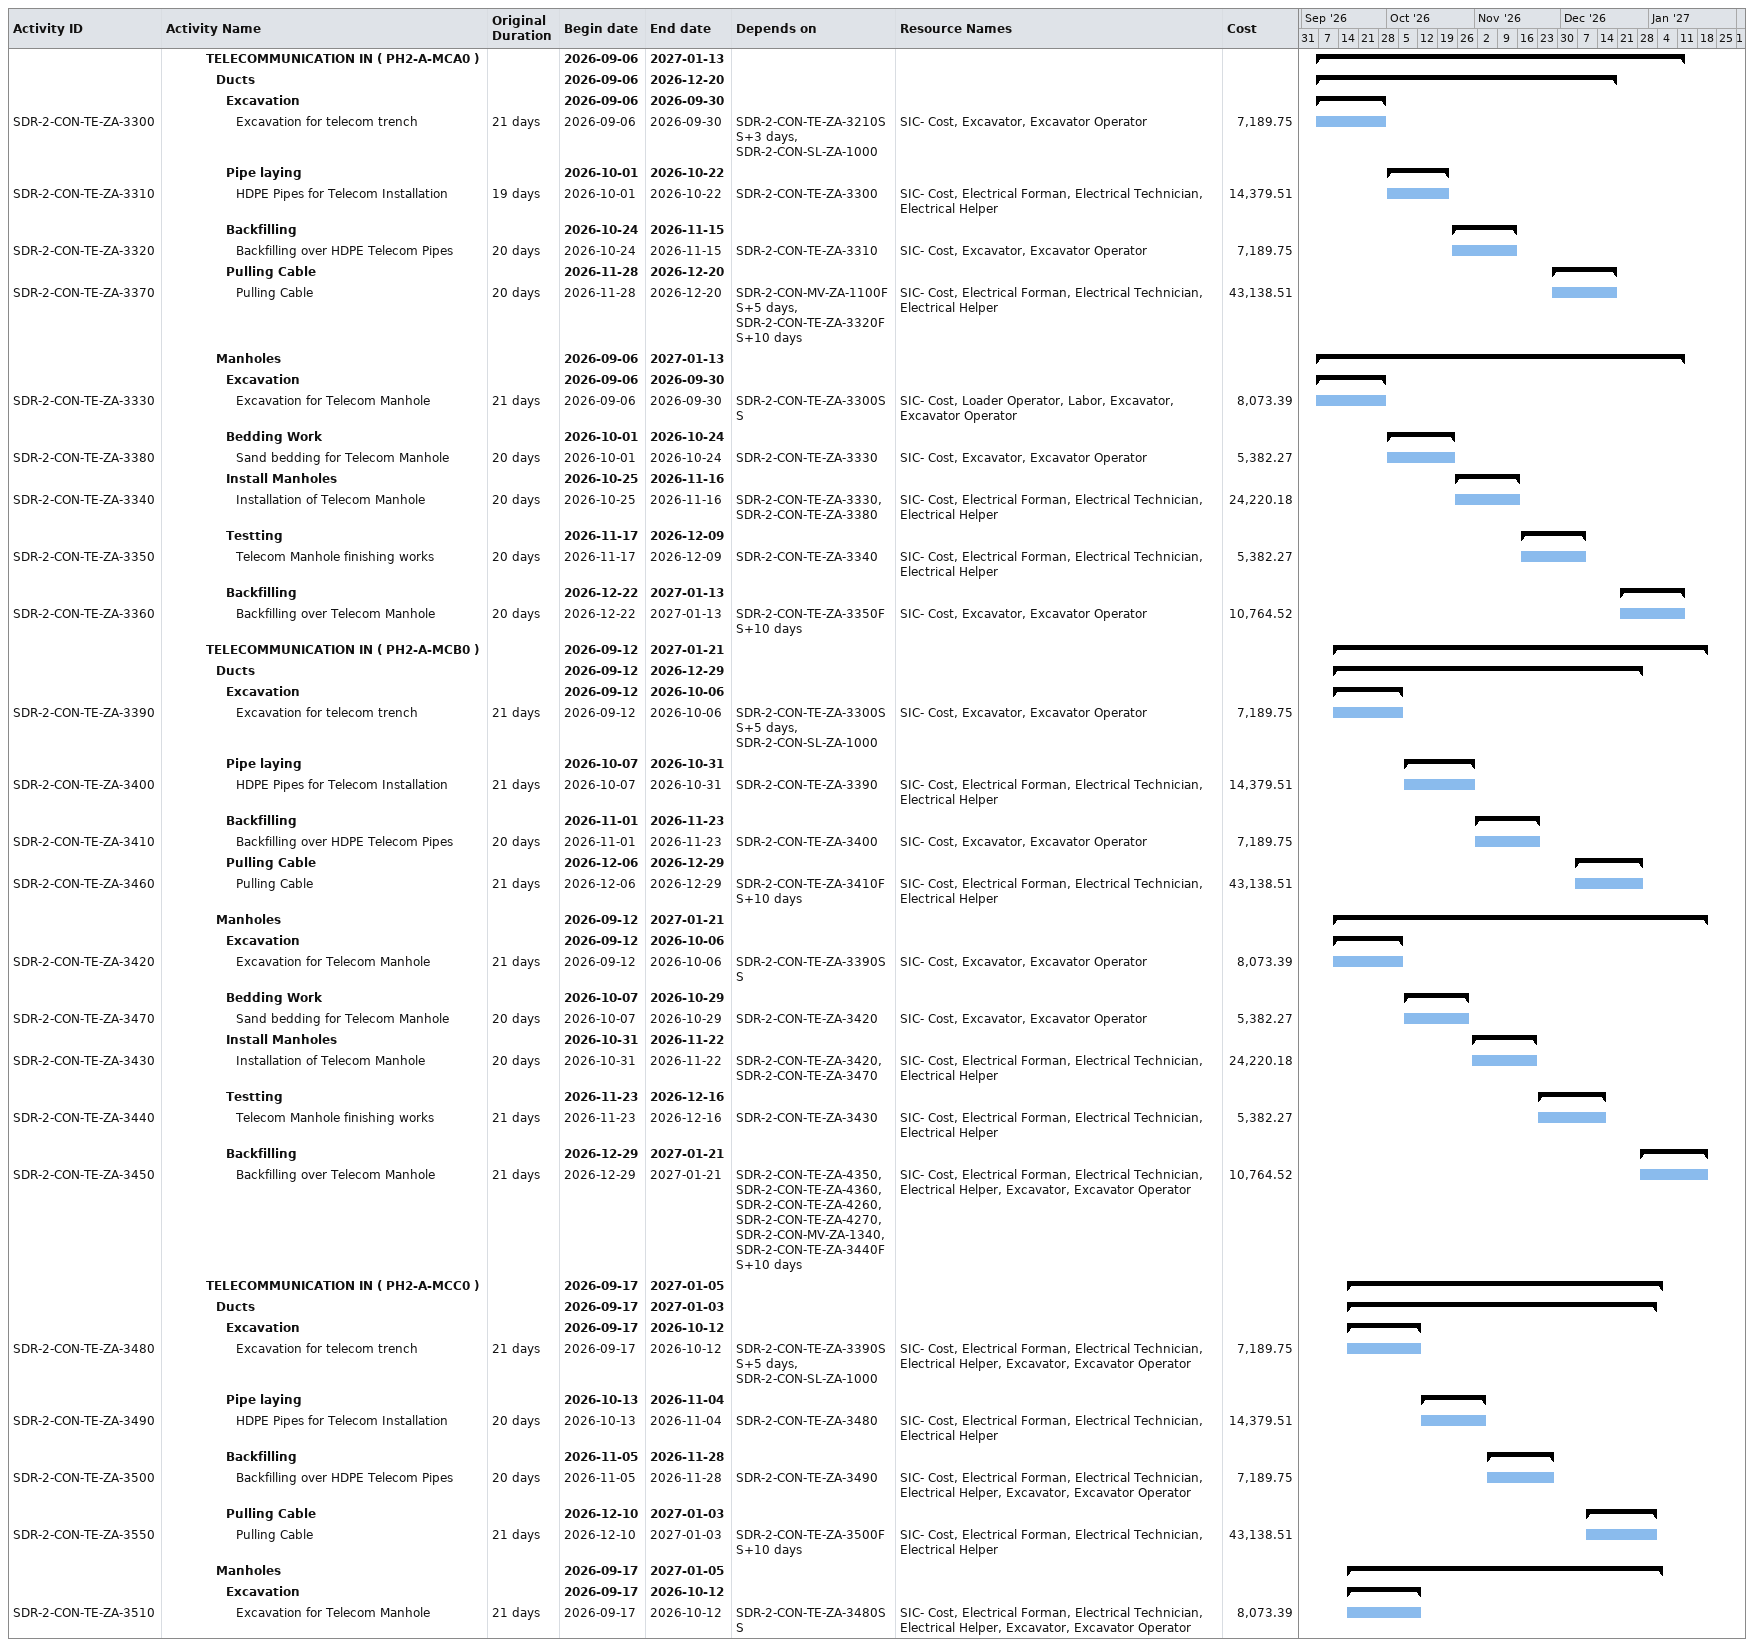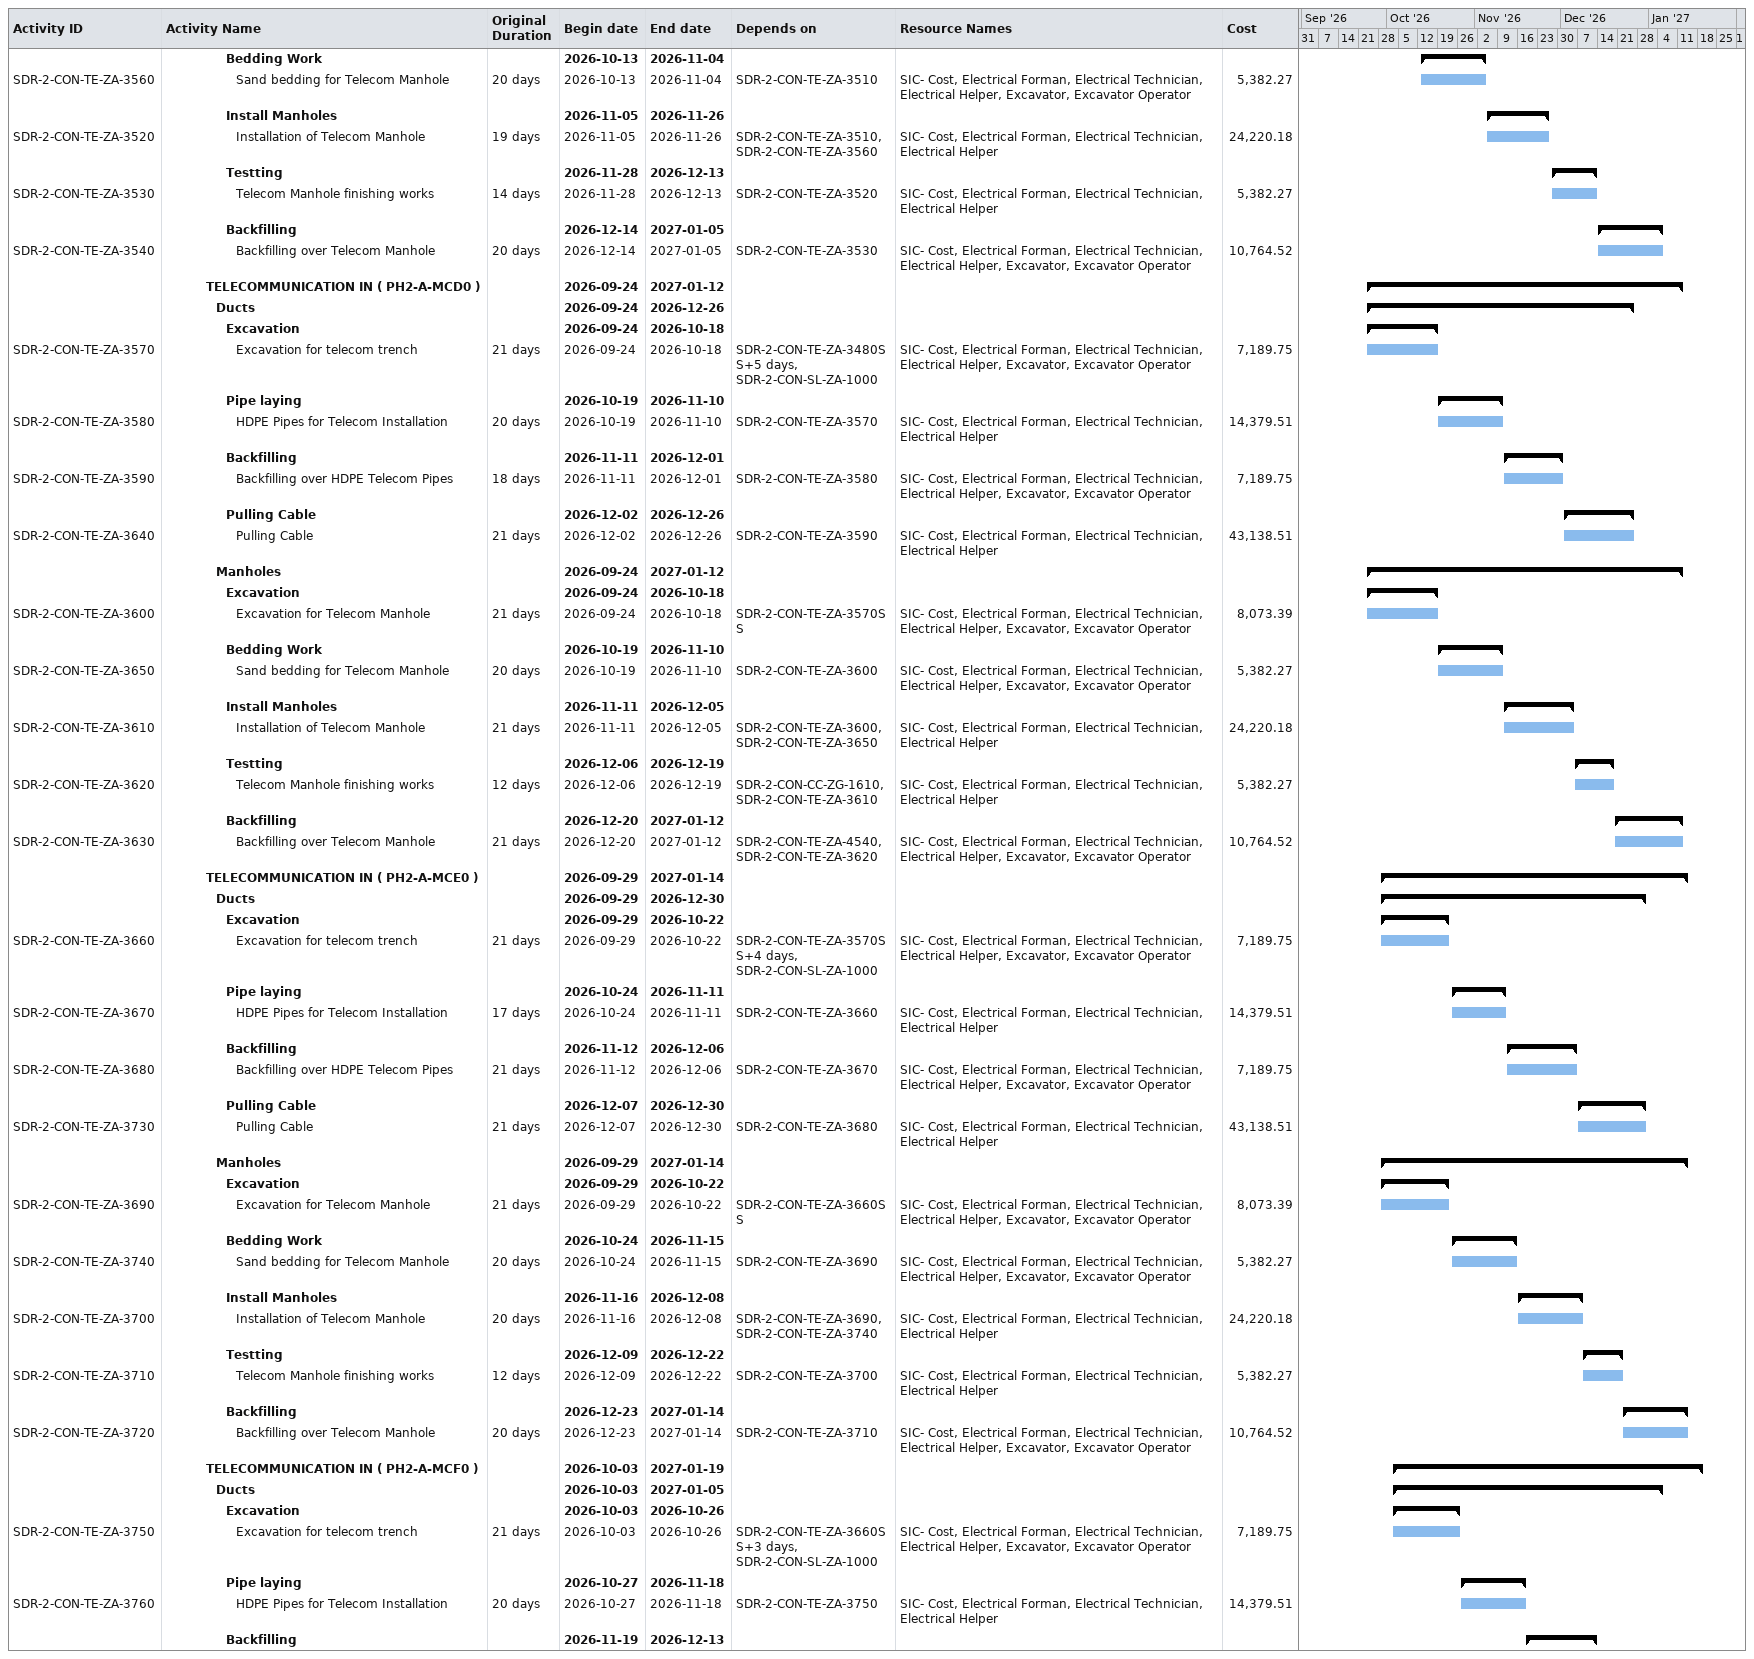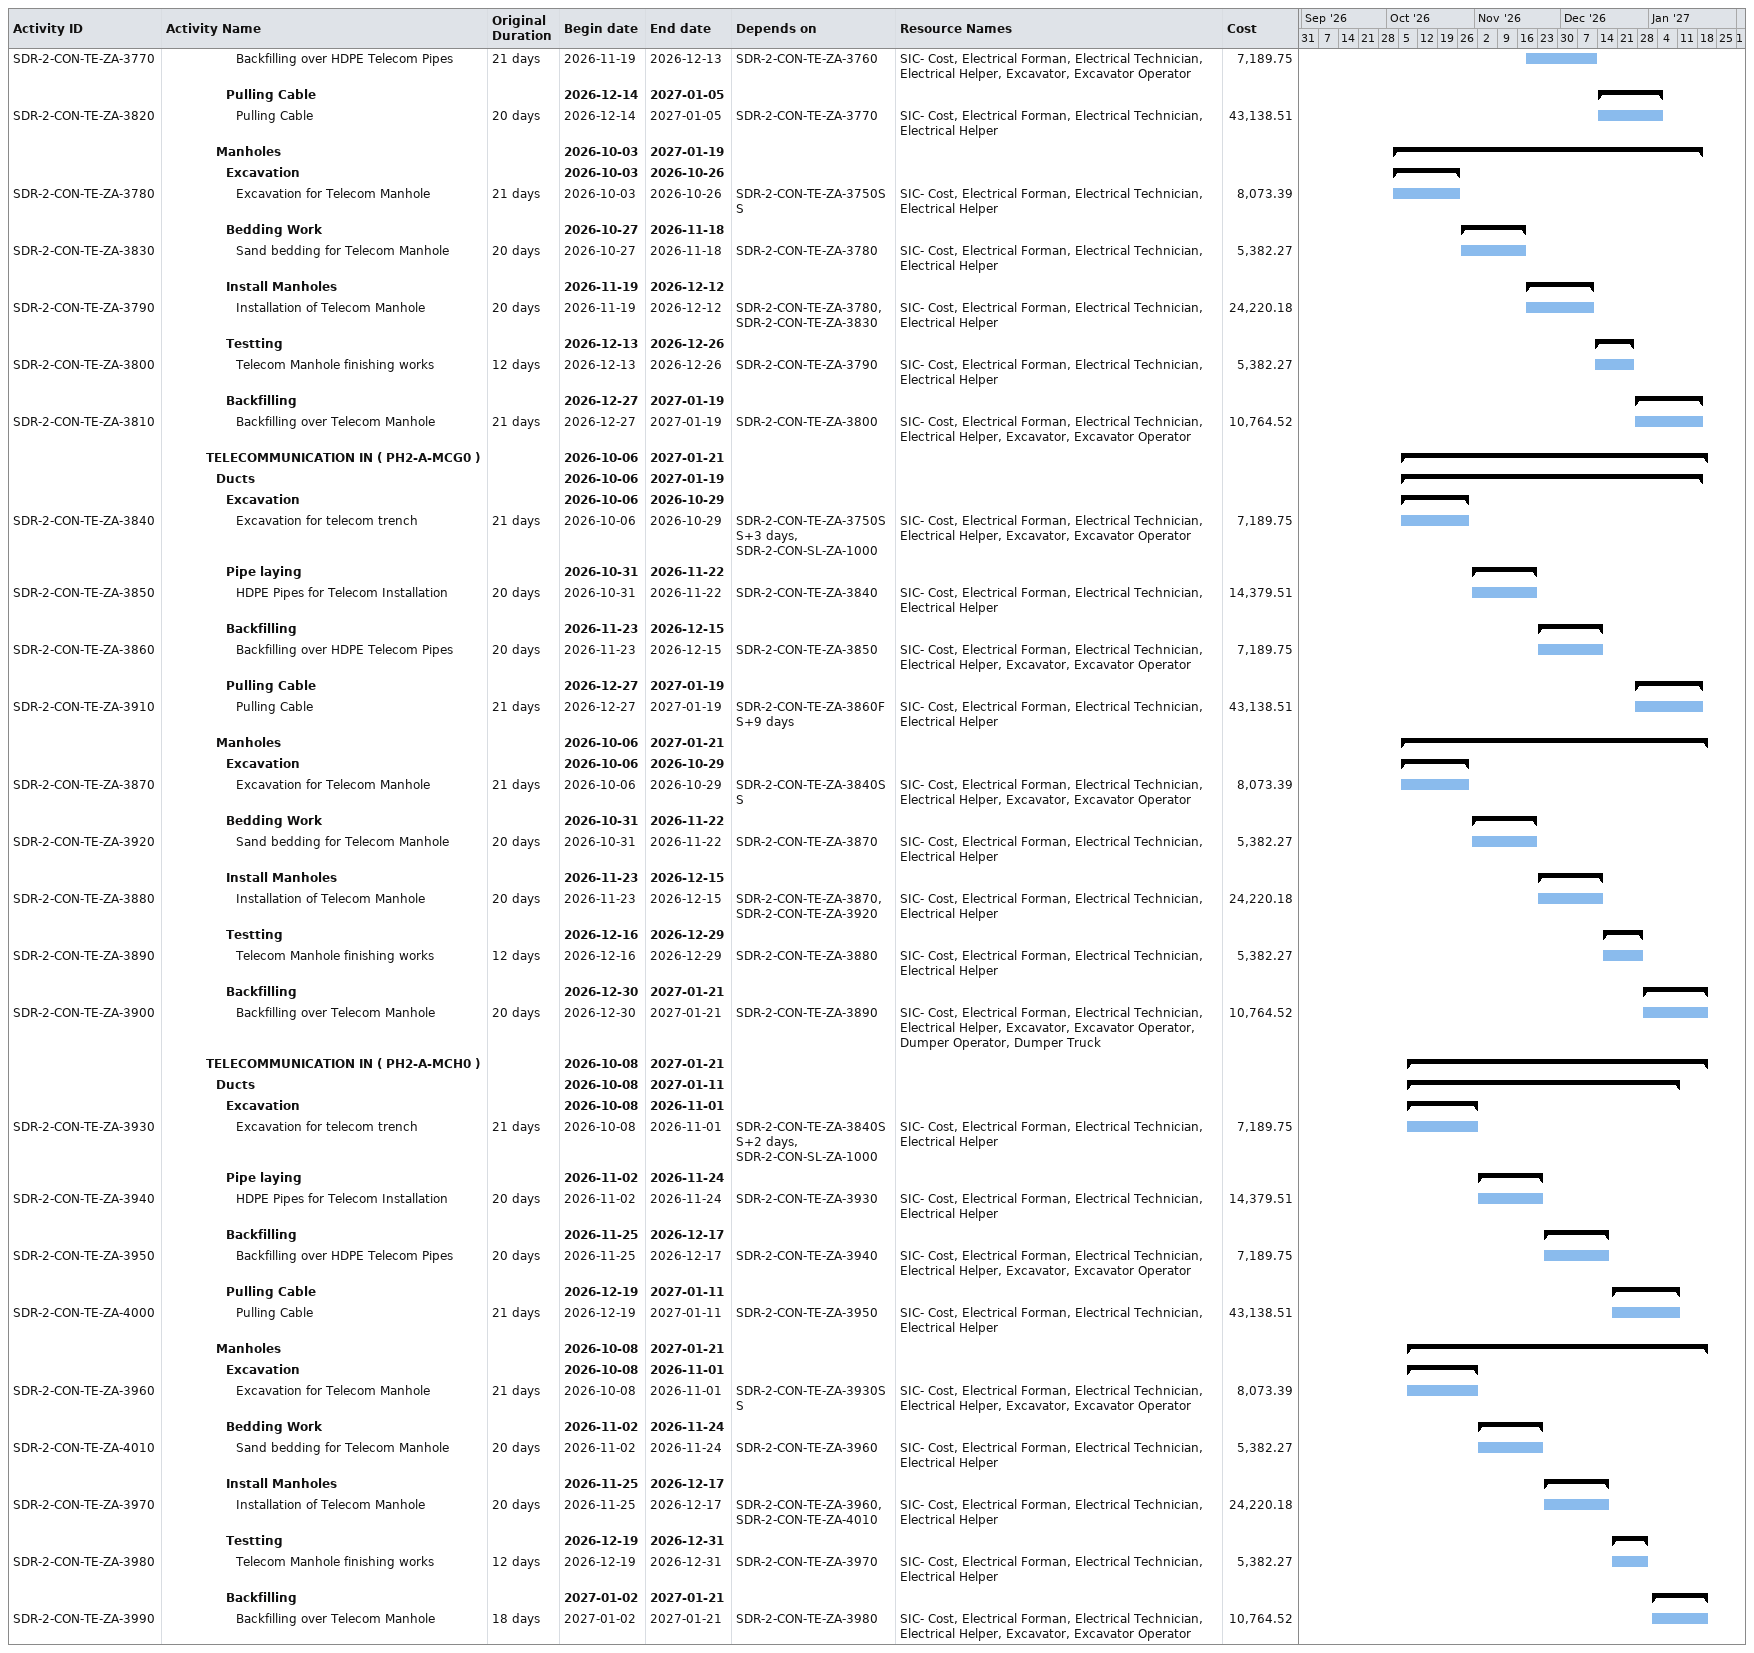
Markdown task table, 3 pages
| ID | Level | Task | Original duration | Start | Finish | Predecessors | Resources | Cost |
|---|---|---|---|---|---|---|---|---|
|  | 5 | **TELECOMMUNICATION IN ( PH2-A-MCA0 )** |  | 2026-09-06 | 2027-01-13 |  |  |  |
|  | 6 | **Ducts** |  | 2026-09-06 | 2026-12-20 |  |  |  |
|  | 7 | **Excavation** |  | 2026-09-06 | 2026-09-30 |  |  |  |
| SDR-2-CON-TE-ZA-3300 | 8 | Excavation for telecom trench | 21d | 2026-09-06 | 2026-09-30 | SDR-2-CON-TE-ZA-3210SS+3d, SDR-2-CON-SL-ZA-1000 | SIC- Cost, Excavator, Excavator Operator | 7189.75 |
|  | 7 | **Pipe laying** |  | 2026-10-01 | 2026-10-22 |  |  |  |
| SDR-2-CON-TE-ZA-3310 | 8 | HDPE Pipes for Telecom Installation | 19d | 2026-10-01 | 2026-10-22 | SDR-2-CON-TE-ZA-3300 | SIC- Cost, Electrical Forman, Electrical Technician, Electrical Helper | 14379.51 |
|  | 7 | **Backfilling** |  | 2026-10-24 | 2026-11-15 |  |  |  |
| SDR-2-CON-TE-ZA-3320 | 8 | Backfilling over HDPE Telecom Pipes | 20d | 2026-10-24 | 2026-11-15 | SDR-2-CON-TE-ZA-3310 | SIC- Cost, Excavator, Excavator Operator | 7189.75 |
|  | 7 | **Pulling Cable** |  | 2026-11-28 | 2026-12-20 |  |  |  |
| SDR-2-CON-TE-ZA-3370 | 8 | Pulling Cable | 20d | 2026-11-28 | 2026-12-20 | SDR-2-CON-MV-ZA-1100FS+5d, SDR-2-CON-TE-ZA-3320FS+10d | SIC- Cost, Electrical Forman, Electrical Technician, Electrical Helper | 43138.51 |
|  | 6 | **Manholes** |  | 2026-09-06 | 2027-01-13 |  |  |  |
|  | 7 | **Excavation** |  | 2026-09-06 | 2026-09-30 |  |  |  |
| SDR-2-CON-TE-ZA-3330 | 8 | Excavation for Telecom Manhole | 21d | 2026-09-06 | 2026-09-30 | SDR-2-CON-TE-ZA-3300SS | SIC- Cost, Loader Operator, Labor, Excavator, Excavator Operator | 8073.39 |
|  | 7 | **Bedding Work** |  | 2026-10-01 | 2026-10-24 |  |  |  |
| SDR-2-CON-TE-ZA-3380 | 8 | Sand bedding for Telecom Manhole | 20d | 2026-10-01 | 2026-10-24 | SDR-2-CON-TE-ZA-3330 | SIC- Cost, Excavator, Excavator Operator | 5382.27 |
|  | 7 | **Install Manholes** |  | 2026-10-25 | 2026-11-16 |  |  |  |
| SDR-2-CON-TE-ZA-3340 | 8 | Installation of Telecom Manhole | 20d | 2026-10-25 | 2026-11-16 | SDR-2-CON-TE-ZA-3330, SDR-2-CON-TE-ZA-3380 | SIC- Cost, Electrical Forman, Electrical Technician, Electrical Helper | 24220.18 |
|  | 7 | **Testting** |  | 2026-11-17 | 2026-12-09 |  |  |  |
| SDR-2-CON-TE-ZA-3350 | 8 | Telecom Manhole finishing works | 20d | 2026-11-17 | 2026-12-09 | SDR-2-CON-TE-ZA-3340 | SIC- Cost, Electrical Forman, Electrical Technician, Electrical Helper | 5382.27 |
|  | 7 | **Backfilling** |  | 2026-12-22 | 2027-01-13 |  |  |  |
| SDR-2-CON-TE-ZA-3360 | 8 | Backfilling over Telecom Manhole | 20d | 2026-12-22 | 2027-01-13 | SDR-2-CON-TE-ZA-3350FS+10d | SIC- Cost, Excavator, Excavator Operator | 10764.52 |
|  | 5 | **TELECOMMUNICATION IN ( PH2-A-MCB0 )** |  | 2026-09-12 | 2027-01-21 |  |  |  |
|  | 6 | **Ducts** |  | 2026-09-12 | 2026-12-29 |  |  |  |
|  | 7 | **Excavation** |  | 2026-09-12 | 2026-10-06 |  |  |  |
| SDR-2-CON-TE-ZA-3390 | 8 | Excavation for telecom trench | 21d | 2026-09-12 | 2026-10-06 | SDR-2-CON-TE-ZA-3300SS+5d, SDR-2-CON-SL-ZA-1000 | SIC- Cost, Excavator, Excavator Operator | 7189.75 |
|  | 7 | **Pipe laying** |  | 2026-10-07 | 2026-10-31 |  |  |  |
| SDR-2-CON-TE-ZA-3400 | 8 | HDPE Pipes for Telecom Installation | 21d | 2026-10-07 | 2026-10-31 | SDR-2-CON-TE-ZA-3390 | SIC- Cost, Electrical Forman, Electrical Technician, Electrical Helper | 14379.51 |
|  | 7 | **Backfilling** |  | 2026-11-01 | 2026-11-23 |  |  |  |
| SDR-2-CON-TE-ZA-3410 | 8 | Backfilling over HDPE Telecom Pipes | 20d | 2026-11-01 | 2026-11-23 | SDR-2-CON-TE-ZA-3400 | SIC- Cost, Excavator, Excavator Operator | 7189.75 |
|  | 7 | **Pulling Cable** |  | 2026-12-06 | 2026-12-29 |  |  |  |
| SDR-2-CON-TE-ZA-3460 | 8 | Pulling Cable | 21d | 2026-12-06 | 2026-12-29 | SDR-2-CON-TE-ZA-3410FS+10d | SIC- Cost, Electrical Forman, Electrical Technician, Electrical Helper | 43138.51 |
|  | 6 | **Manholes** |  | 2026-09-12 | 2027-01-21 |  |  |  |
|  | 7 | **Excavation** |  | 2026-09-12 | 2026-10-06 |  |  |  |
| SDR-2-CON-TE-ZA-3420 | 8 | Excavation for Telecom Manhole | 21d | 2026-09-12 | 2026-10-06 | SDR-2-CON-TE-ZA-3390SS | SIC- Cost, Excavator, Excavator Operator | 8073.39 |
|  | 7 | **Bedding Work** |  | 2026-10-07 | 2026-10-29 |  |  |  |
| SDR-2-CON-TE-ZA-3470 | 8 | Sand bedding for Telecom Manhole | 20d | 2026-10-07 | 2026-10-29 | SDR-2-CON-TE-ZA-3420 | SIC- Cost, Excavator, Excavator Operator | 5382.27 |
|  | 7 | **Install Manholes** |  | 2026-10-31 | 2026-11-22 |  |  |  |
| SDR-2-CON-TE-ZA-3430 | 8 | Installation of Telecom Manhole | 20d | 2026-10-31 | 2026-11-22 | SDR-2-CON-TE-ZA-3420, SDR-2-CON-TE-ZA-3470 | SIC- Cost, Electrical Forman, Electrical Technician, Electrical Helper | 24220.18 |
|  | 7 | **Testting** |  | 2026-11-23 | 2026-12-16 |  |  |  |
| SDR-2-CON-TE-ZA-3440 | 8 | Telecom Manhole finishing works | 21d | 2026-11-23 | 2026-12-16 | SDR-2-CON-TE-ZA-3430 | SIC- Cost, Electrical Forman, Electrical Technician, Electrical Helper | 5382.27 |
|  | 7 | **Backfilling** |  | 2026-12-29 | 2027-01-21 |  |  |  |
| SDR-2-CON-TE-ZA-3450 | 8 | Backfilling over Telecom Manhole | 21d | 2026-12-29 | 2027-01-21 | SDR-2-CON-TE-ZA-4350, SDR-2-CON-TE-ZA-4360, SDR-2-CON-TE-ZA-4260, SDR-2-CON-TE-ZA-4270, SDR-2-CON-MV-ZA-1340, SDR-2-CON-TE-ZA-3440FS+10d | SIC- Cost, Electrical Forman, Electrical Technician, Electrical Helper, Excavator, Excavator Operator | 10764.52 |
|  | 5 | **TELECOMMUNICATION IN ( PH2-A-MCC0 )** |  | 2026-09-17 | 2027-01-05 |  |  |  |
|  | 6 | **Ducts** |  | 2026-09-17 | 2027-01-03 |  |  |  |
|  | 7 | **Excavation** |  | 2026-09-17 | 2026-10-12 |  |  |  |
| SDR-2-CON-TE-ZA-3480 | 8 | Excavation for telecom trench | 21d | 2026-09-17 | 2026-10-12 | SDR-2-CON-TE-ZA-3390SS+5d, SDR-2-CON-SL-ZA-1000 | SIC- Cost, Electrical Forman, Electrical Technician, Electrical Helper, Excavator, Excavator Operator | 7189.75 |
|  | 7 | **Pipe laying** |  | 2026-10-13 | 2026-11-04 |  |  |  |
| SDR-2-CON-TE-ZA-3490 | 8 | HDPE Pipes for Telecom Installation | 20d | 2026-10-13 | 2026-11-04 | SDR-2-CON-TE-ZA-3480 | SIC- Cost, Electrical Forman, Electrical Technician, Electrical Helper | 14379.51 |
|  | 7 | **Backfilling** |  | 2026-11-05 | 2026-11-28 |  |  |  |
| SDR-2-CON-TE-ZA-3500 | 8 | Backfilling over HDPE Telecom Pipes | 20d | 2026-11-05 | 2026-11-28 | SDR-2-CON-TE-ZA-3490 | SIC- Cost, Electrical Forman, Electrical Technician, Electrical Helper, Excavator, Excavator Operator | 7189.75 |
|  | 7 | **Pulling Cable** |  | 2026-12-10 | 2027-01-03 |  |  |  |
| SDR-2-CON-TE-ZA-3550 | 8 | Pulling Cable | 21d | 2026-12-10 | 2027-01-03 | SDR-2-CON-TE-ZA-3500FS+10d | SIC- Cost, Electrical Forman, Electrical Technician, Electrical Helper | 43138.51 |
|  | 6 | **Manholes** |  | 2026-09-17 | 2027-01-05 |  |  |  |
|  | 7 | **Excavation** |  | 2026-09-17 | 2026-10-12 |  |  |  |
| SDR-2-CON-TE-ZA-3510 | 8 | Excavation for Telecom Manhole | 21d | 2026-09-17 | 2026-10-12 | SDR-2-CON-TE-ZA-3480SS | SIC- Cost, Electrical Forman, Electrical Technician, Electrical Helper, Excavator, Excavator Operator | 8073.39 |
|  | 7 | **Bedding Work** |  | 2026-10-13 | 2026-11-04 |  |  |  |
| SDR-2-CON-TE-ZA-3560 | 8 | Sand bedding for Telecom Manhole | 20d | 2026-10-13 | 2026-11-04 | SDR-2-CON-TE-ZA-3510 | SIC- Cost, Electrical Forman, Electrical Technician, Electrical Helper, Excavator, Excavator Operator | 5382.27 |
|  | 7 | **Install Manholes** |  | 2026-11-05 | 2026-11-26 |  |  |  |
| SDR-2-CON-TE-ZA-3520 | 8 | Installation of Telecom Manhole | 19d | 2026-11-05 | 2026-11-26 | SDR-2-CON-TE-ZA-3510, SDR-2-CON-TE-ZA-3560 | SIC- Cost, Electrical Forman, Electrical Technician, Electrical Helper | 24220.18 |
|  | 7 | **Testting** |  | 2026-11-28 | 2026-12-13 |  |  |  |
| SDR-2-CON-TE-ZA-3530 | 8 | Telecom Manhole finishing works | 14d | 2026-11-28 | 2026-12-13 | SDR-2-CON-TE-ZA-3520 | SIC- Cost, Electrical Forman, Electrical Technician, Electrical Helper | 5382.27 |
|  | 7 | **Backfilling** |  | 2026-12-14 | 2027-01-05 |  |  |  |
| SDR-2-CON-TE-ZA-3540 | 8 | Backfilling over Telecom Manhole | 20d | 2026-12-14 | 2027-01-05 | SDR-2-CON-TE-ZA-3530 | SIC- Cost, Electrical Forman, Electrical Technician, Electrical Helper, Excavator, Excavator Operator | 10764.52 |
|  | 5 | **TELECOMMUNICATION IN ( PH2-A-MCD0 )** |  | 2026-09-24 | 2027-01-12 |  |  |  |
|  | 6 | **Ducts** |  | 2026-09-24 | 2026-12-26 |  |  |  |
|  | 7 | **Excavation** |  | 2026-09-24 | 2026-10-18 |  |  |  |
| SDR-2-CON-TE-ZA-3570 | 8 | Excavation for telecom trench | 21d | 2026-09-24 | 2026-10-18 | SDR-2-CON-TE-ZA-3480SS+5d, SDR-2-CON-SL-ZA-1000 | SIC- Cost, Electrical Forman, Electrical Technician, Electrical Helper, Excavator, Excavator Operator | 7189.75 |
|  | 7 | **Pipe laying** |  | 2026-10-19 | 2026-11-10 |  |  |  |
| SDR-2-CON-TE-ZA-3580 | 8 | HDPE Pipes for Telecom Installation | 20d | 2026-10-19 | 2026-11-10 | SDR-2-CON-TE-ZA-3570 | SIC- Cost, Electrical Forman, Electrical Technician, Electrical Helper | 14379.51 |
|  | 7 | **Backfilling** |  | 2026-11-11 | 2026-12-01 |  |  |  |
| SDR-2-CON-TE-ZA-3590 | 8 | Backfilling over HDPE Telecom Pipes | 18d | 2026-11-11 | 2026-12-01 | SDR-2-CON-TE-ZA-3580 | SIC- Cost, Electrical Forman, Electrical Technician, Electrical Helper, Excavator, Excavator Operator | 7189.75 |
|  | 7 | **Pulling Cable** |  | 2026-12-02 | 2026-12-26 |  |  |  |
| SDR-2-CON-TE-ZA-3640 | 8 | Pulling Cable | 21d | 2026-12-02 | 2026-12-26 | SDR-2-CON-TE-ZA-3590 | SIC- Cost, Electrical Forman, Electrical Technician, Electrical Helper | 43138.51 |
|  | 6 | **Manholes** |  | 2026-09-24 | 2027-01-12 |  |  |  |
|  | 7 | **Excavation** |  | 2026-09-24 | 2026-10-18 |  |  |  |
| SDR-2-CON-TE-ZA-3600 | 8 | Excavation for Telecom Manhole | 21d | 2026-09-24 | 2026-10-18 | SDR-2-CON-TE-ZA-3570SS | SIC- Cost, Electrical Forman, Electrical Technician, Electrical Helper, Excavator, Excavator Operator | 8073.39 |
|  | 7 | **Bedding Work** |  | 2026-10-19 | 2026-11-10 |  |  |  |
| SDR-2-CON-TE-ZA-3650 | 8 | Sand bedding for Telecom Manhole | 20d | 2026-10-19 | 2026-11-10 | SDR-2-CON-TE-ZA-3600 | SIC- Cost, Electrical Forman, Electrical Technician, Electrical Helper, Excavator, Excavator Operator | 5382.27 |
|  | 7 | **Install Manholes** |  | 2026-11-11 | 2026-12-05 |  |  |  |
| SDR-2-CON-TE-ZA-3610 | 8 | Installation of Telecom Manhole | 21d | 2026-11-11 | 2026-12-05 | SDR-2-CON-TE-ZA-3600, SDR-2-CON-TE-ZA-3650 | SIC- Cost, Electrical Forman, Electrical Technician, Electrical Helper | 24220.18 |
|  | 7 | **Testting** |  | 2026-12-06 | 2026-12-19 |  |  |  |
| SDR-2-CON-TE-ZA-3620 | 8 | Telecom Manhole finishing works | 12d | 2026-12-06 | 2026-12-19 | SDR-2-CON-CC-ZG-1610, SDR-2-CON-TE-ZA-3610 | SIC- Cost, Electrical Forman, Electrical Technician, Electrical Helper | 5382.27 |
|  | 7 | **Backfilling** |  | 2026-12-20 | 2027-01-12 |  |  |  |
| SDR-2-CON-TE-ZA-3630 | 8 | Backfilling over Telecom Manhole | 21d | 2026-12-20 | 2027-01-12 | SDR-2-CON-TE-ZA-4540, SDR-2-CON-TE-ZA-3620 | SIC- Cost, Electrical Forman, Electrical Technician, Electrical Helper, Excavator, Excavator Operator | 10764.52 |
|  | 5 | **TELECOMMUNICATION IN ( PH2-A-MCE0 )** |  | 2026-09-29 | 2027-01-14 |  |  |  |
|  | 6 | **Ducts** |  | 2026-09-29 | 2026-12-30 |  |  |  |
|  | 7 | **Excavation** |  | 2026-09-29 | 2026-10-22 |  |  |  |
| SDR-2-CON-TE-ZA-3660 | 8 | Excavation for telecom trench | 21d | 2026-09-29 | 2026-10-22 | SDR-2-CON-TE-ZA-3570SS+4d, SDR-2-CON-SL-ZA-1000 | SIC- Cost, Electrical Forman, Electrical Technician, Electrical Helper, Excavator, Excavator Operator | 7189.75 |
|  | 7 | **Pipe laying** |  | 2026-10-24 | 2026-11-11 |  |  |  |
| SDR-2-CON-TE-ZA-3670 | 8 | HDPE Pipes for Telecom Installation | 17d | 2026-10-24 | 2026-11-11 | SDR-2-CON-TE-ZA-3660 | SIC- Cost, Electrical Forman, Electrical Technician, Electrical Helper | 14379.51 |
|  | 7 | **Backfilling** |  | 2026-11-12 | 2026-12-06 |  |  |  |
| SDR-2-CON-TE-ZA-3680 | 8 | Backfilling over HDPE Telecom Pipes | 21d | 2026-11-12 | 2026-12-06 | SDR-2-CON-TE-ZA-3670 | SIC- Cost, Electrical Forman, Electrical Technician, Electrical Helper, Excavator, Excavator Operator | 7189.75 |
|  | 7 | **Pulling Cable** |  | 2026-12-07 | 2026-12-30 |  |  |  |
| SDR-2-CON-TE-ZA-3730 | 8 | Pulling Cable | 21d | 2026-12-07 | 2026-12-30 | SDR-2-CON-TE-ZA-3680 | SIC- Cost, Electrical Forman, Electrical Technician, Electrical Helper | 43138.51 |
|  | 6 | **Manholes** |  | 2026-09-29 | 2027-01-14 |  |  |  |
|  | 7 | **Excavation** |  | 2026-09-29 | 2026-10-22 |  |  |  |
| SDR-2-CON-TE-ZA-3690 | 8 | Excavation for Telecom Manhole | 21d | 2026-09-29 | 2026-10-22 | SDR-2-CON-TE-ZA-3660SS | SIC- Cost, Electrical Forman, Electrical Technician, Electrical Helper, Excavator, Excavator Operator | 8073.39 |
|  | 7 | **Bedding Work** |  | 2026-10-24 | 2026-11-15 |  |  |  |
| SDR-2-CON-TE-ZA-3740 | 8 | Sand bedding for Telecom Manhole | 20d | 2026-10-24 | 2026-11-15 | SDR-2-CON-TE-ZA-3690 | SIC- Cost, Electrical Forman, Electrical Technician, Electrical Helper, Excavator, Excavator Operator | 5382.27 |
|  | 7 | **Install Manholes** |  | 2026-11-16 | 2026-12-08 |  |  |  |
| SDR-2-CON-TE-ZA-3700 | 8 | Installation of Telecom Manhole | 20d | 2026-11-16 | 2026-12-08 | SDR-2-CON-TE-ZA-3690, SDR-2-CON-TE-ZA-3740 | SIC- Cost, Electrical Forman, Electrical Technician, Electrical Helper | 24220.18 |
|  | 7 | **Testting** |  | 2026-12-09 | 2026-12-22 |  |  |  |
| SDR-2-CON-TE-ZA-3710 | 8 | Telecom Manhole finishing works | 12d | 2026-12-09 | 2026-12-22 | SDR-2-CON-TE-ZA-3700 | SIC- Cost, Electrical Forman, Electrical Technician, Electrical Helper | 5382.27 |
|  | 7 | **Backfilling** |  | 2026-12-23 | 2027-01-14 |  |  |  |
| SDR-2-CON-TE-ZA-3720 | 8 | Backfilling over Telecom Manhole | 20d | 2026-12-23 | 2027-01-14 | SDR-2-CON-TE-ZA-3710 | SIC- Cost, Electrical Forman, Electrical Technician, Electrical Helper, Excavator, Excavator Operator | 10764.52 |
|  | 5 | **TELECOMMUNICATION IN ( PH2-A-MCF0 )** |  | 2026-10-03 | 2027-01-19 |  |  |  |
|  | 6 | **Ducts** |  | 2026-10-03 | 2027-01-05 |  |  |  |
|  | 7 | **Excavation** |  | 2026-10-03 | 2026-10-26 |  |  |  |
| SDR-2-CON-TE-ZA-3750 | 8 | Excavation for telecom trench | 21d | 2026-10-03 | 2026-10-26 | SDR-2-CON-TE-ZA-3660SS+3d, SDR-2-CON-SL-ZA-1000 | SIC- Cost, Electrical Forman, Electrical Technician, Electrical Helper, Excavator, Excavator Operator | 7189.75 |
|  | 7 | **Pipe laying** |  | 2026-10-27 | 2026-11-18 |  |  |  |
| SDR-2-CON-TE-ZA-3760 | 8 | HDPE Pipes for Telecom Installation | 20d | 2026-10-27 | 2026-11-18 | SDR-2-CON-TE-ZA-3750 | SIC- Cost, Electrical Forman, Electrical Technician, Electrical Helper | 14379.51 |
|  | 7 | **Backfilling** |  | 2026-11-19 | 2026-12-13 |  |  |  |
| SDR-2-CON-TE-ZA-3770 | 8 | Backfilling over HDPE Telecom Pipes | 21d | 2026-11-19 | 2026-12-13 | SDR-2-CON-TE-ZA-3760 | SIC- Cost, Electrical Forman, Electrical Technician, Electrical Helper, Excavator, Excavator Operator | 7189.75 |
|  | 7 | **Pulling Cable** |  | 2026-12-14 | 2027-01-05 |  |  |  |
| SDR-2-CON-TE-ZA-3820 | 8 | Pulling Cable | 20d | 2026-12-14 | 2027-01-05 | SDR-2-CON-TE-ZA-3770 | SIC- Cost, Electrical Forman, Electrical Technician, Electrical Helper | 43138.51 |
|  | 6 | **Manholes** |  | 2026-10-03 | 2027-01-19 |  |  |  |
|  | 7 | **Excavation** |  | 2026-10-03 | 2026-10-26 |  |  |  |
| SDR-2-CON-TE-ZA-3780 | 8 | Excavation for Telecom Manhole | 21d | 2026-10-03 | 2026-10-26 | SDR-2-CON-TE-ZA-3750SS | SIC- Cost, Electrical Forman, Electrical Technician, Electrical Helper | 8073.39 |
|  | 7 | **Bedding Work** |  | 2026-10-27 | 2026-11-18 |  |  |  |
| SDR-2-CON-TE-ZA-3830 | 8 | Sand bedding for Telecom Manhole | 20d | 2026-10-27 | 2026-11-18 | SDR-2-CON-TE-ZA-3780 | SIC- Cost, Electrical Forman, Electrical Technician, Electrical Helper | 5382.27 |
|  | 7 | **Install Manholes** |  | 2026-11-19 | 2026-12-12 |  |  |  |
| SDR-2-CON-TE-ZA-3790 | 8 | Installation of Telecom Manhole | 20d | 2026-11-19 | 2026-12-12 | SDR-2-CON-TE-ZA-3780, SDR-2-CON-TE-ZA-3830 | SIC- Cost, Electrical Forman, Electrical Technician, Electrical Helper | 24220.18 |
|  | 7 | **Testting** |  | 2026-12-13 | 2026-12-26 |  |  |  |
| SDR-2-CON-TE-ZA-3800 | 8 | Telecom Manhole finishing works | 12d | 2026-12-13 | 2026-12-26 | SDR-2-CON-TE-ZA-3790 | SIC- Cost, Electrical Forman, Electrical Technician, Electrical Helper | 5382.27 |
|  | 7 | **Backfilling** |  | 2026-12-27 | 2027-01-19 |  |  |  |
| SDR-2-CON-TE-ZA-3810 | 8 | Backfilling over Telecom Manhole | 21d | 2026-12-27 | 2027-01-19 | SDR-2-CON-TE-ZA-3800 | SIC- Cost, Electrical Forman, Electrical Technician, Electrical Helper, Excavator, Excavator Operator | 10764.52 |
|  | 5 | **TELECOMMUNICATION IN ( PH2-A-MCG0 )** |  | 2026-10-06 | 2027-01-21 |  |  |  |
|  | 6 | **Ducts** |  | 2026-10-06 | 2027-01-19 |  |  |  |
|  | 7 | **Excavation** |  | 2026-10-06 | 2026-10-29 |  |  |  |
| SDR-2-CON-TE-ZA-3840 | 8 | Excavation for telecom trench | 21d | 2026-10-06 | 2026-10-29 | SDR-2-CON-TE-ZA-3750SS+3d, SDR-2-CON-SL-ZA-1000 | SIC- Cost, Electrical Forman, Electrical Technician, Electrical Helper, Excavator, Excavator Operator | 7189.75 |
|  | 7 | **Pipe laying** |  | 2026-10-31 | 2026-11-22 |  |  |  |
| SDR-2-CON-TE-ZA-3850 | 8 | HDPE Pipes for Telecom Installation | 20d | 2026-10-31 | 2026-11-22 | SDR-2-CON-TE-ZA-3840 | SIC- Cost, Electrical Forman, Electrical Technician, Electrical Helper | 14379.51 |
|  | 7 | **Backfilling** |  | 2026-11-23 | 2026-12-15 |  |  |  |
| SDR-2-CON-TE-ZA-3860 | 8 | Backfilling over HDPE Telecom Pipes | 20d | 2026-11-23 | 2026-12-15 | SDR-2-CON-TE-ZA-3850 | SIC- Cost, Electrical Forman, Electrical Technician, Electrical Helper, Excavator, Excavator Operator | 7189.75 |
|  | 7 | **Pulling Cable** |  | 2026-12-27 | 2027-01-19 |  |  |  |
| SDR-2-CON-TE-ZA-3910 | 8 | Pulling Cable | 21d | 2026-12-27 | 2027-01-19 | SDR-2-CON-TE-ZA-3860FS+9d | SIC- Cost, Electrical Forman, Electrical Technician, Electrical Helper | 43138.51 |
|  | 6 | **Manholes** |  | 2026-10-06 | 2027-01-21 |  |  |  |
|  | 7 | **Excavation** |  | 2026-10-06 | 2026-10-29 |  |  |  |
| SDR-2-CON-TE-ZA-3870 | 8 | Excavation for Telecom Manhole | 21d | 2026-10-06 | 2026-10-29 | SDR-2-CON-TE-ZA-3840SS | SIC- Cost, Electrical Forman, Electrical Technician, Electrical Helper, Excavator, Excavator Operator | 8073.39 |
|  | 7 | **Bedding Work** |  | 2026-10-31 | 2026-11-22 |  |  |  |
| SDR-2-CON-TE-ZA-3920 | 8 | Sand bedding for Telecom Manhole | 20d | 2026-10-31 | 2026-11-22 | SDR-2-CON-TE-ZA-3870 | SIC- Cost, Electrical Forman, Electrical Technician, Electrical Helper | 5382.27 |
|  | 7 | **Install Manholes** |  | 2026-11-23 | 2026-12-15 |  |  |  |
| SDR-2-CON-TE-ZA-3880 | 8 | Installation of Telecom Manhole | 20d | 2026-11-23 | 2026-12-15 | SDR-2-CON-TE-ZA-3870, SDR-2-CON-TE-ZA-3920 | SIC- Cost, Electrical Forman, Electrical Technician, Electrical Helper | 24220.18 |
|  | 7 | **Testting** |  | 2026-12-16 | 2026-12-29 |  |  |  |
| SDR-2-CON-TE-ZA-3890 | 8 | Telecom Manhole finishing works | 12d | 2026-12-16 | 2026-12-29 | SDR-2-CON-TE-ZA-3880 | SIC- Cost, Electrical Forman, Electrical Technician, Electrical Helper | 5382.27 |
|  | 7 | **Backfilling** |  | 2026-12-30 | 2027-01-21 |  |  |  |
| SDR-2-CON-TE-ZA-3900 | 8 | Backfilling over Telecom Manhole | 20d | 2026-12-30 | 2027-01-21 | SDR-2-CON-TE-ZA-3890 | SIC- Cost, Electrical Forman, Electrical Technician, Electrical Helper, Excavator, Excavator Operator, Dumper Operator, Dumper Truck | 10764.52 |
|  | 5 | **TELECOMMUNICATION IN ( PH2-A-MCH0 )** |  | 2026-10-08 | 2027-01-21 |  |  |  |
|  | 6 | **Ducts** |  | 2026-10-08 | 2027-01-11 |  |  |  |
|  | 7 | **Excavation** |  | 2026-10-08 | 2026-11-01 |  |  |  |
| SDR-2-CON-TE-ZA-3930 | 8 | Excavation for telecom trench | 21d | 2026-10-08 | 2026-11-01 | SDR-2-CON-TE-ZA-3840SS+2d, SDR-2-CON-SL-ZA-1000 | SIC- Cost, Electrical Forman, Electrical Technician, Electrical Helper | 7189.75 |
|  | 7 | **Pipe laying** |  | 2026-11-02 | 2026-11-24 |  |  |  |
| SDR-2-CON-TE-ZA-3940 | 8 | HDPE Pipes for Telecom Installation | 20d | 2026-11-02 | 2026-11-24 | SDR-2-CON-TE-ZA-3930 | SIC- Cost, Electrical Forman, Electrical Technician, Electrical Helper | 14379.51 |
|  | 7 | **Backfilling** |  | 2026-11-25 | 2026-12-17 |  |  |  |
| SDR-2-CON-TE-ZA-3950 | 8 | Backfilling over HDPE Telecom Pipes | 20d | 2026-11-25 | 2026-12-17 | SDR-2-CON-TE-ZA-3940 | SIC- Cost, Electrical Forman, Electrical Technician, Electrical Helper, Excavator, Excavator Operator | 7189.75 |
|  | 7 | **Pulling Cable** |  | 2026-12-19 | 2027-01-11 |  |  |  |
| SDR-2-CON-TE-ZA-4000 | 8 | Pulling Cable | 21d | 2026-12-19 | 2027-01-11 | SDR-2-CON-TE-ZA-3950 | SIC- Cost, Electrical Forman, Electrical Technician, Electrical Helper | 43138.51 |
|  | 6 | **Manholes** |  | 2026-10-08 | 2027-01-21 |  |  |  |
|  | 7 | **Excavation** |  | 2026-10-08 | 2026-11-01 |  |  |  |
| SDR-2-CON-TE-ZA-3960 | 8 | Excavation for Telecom Manhole | 21d | 2026-10-08 | 2026-11-01 | SDR-2-CON-TE-ZA-3930SS | SIC- Cost, Electrical Forman, Electrical Technician, Electrical Helper, Excavator, Excavator Operator | 8073.39 |
|  | 7 | **Bedding Work** |  | 2026-11-02 | 2026-11-24 |  |  |  |
| SDR-2-CON-TE-ZA-4010 | 8 | Sand bedding for Telecom Manhole | 20d | 2026-11-02 | 2026-11-24 | SDR-2-CON-TE-ZA-3960 | SIC- Cost, Electrical Forman, Electrical Technician, Electrical Helper | 5382.27 |
|  | 7 | **Install Manholes** |  | 2026-11-25 | 2026-12-17 |  |  |  |
| SDR-2-CON-TE-ZA-3970 | 8 | Installation of Telecom Manhole | 20d | 2026-11-25 | 2026-12-17 | SDR-2-CON-TE-ZA-3960, SDR-2-CON-TE-ZA-4010 | SIC- Cost, Electrical Forman, Electrical Technician, Electrical Helper | 24220.18 |
|  | 7 | **Testting** |  | 2026-12-19 | 2026-12-31 |  |  |  |
| SDR-2-CON-TE-ZA-3980 | 8 | Telecom Manhole finishing works | 12d | 2026-12-19 | 2026-12-31 | SDR-2-CON-TE-ZA-3970 | SIC- Cost, Electrical Forman, Electrical Technician, Electrical Helper | 5382.27 |
|  | 7 | **Backfilling** |  | 2027-01-02 | 2027-01-21 |  |  |  |
| SDR-2-CON-TE-ZA-3990 | 8 | Backfilling over Telecom Manhole | 18d | 2027-01-02 | 2027-01-21 | SDR-2-CON-TE-ZA-3980 | SIC- Cost, Electrical Forman, Electrical Technician, Electrical Helper, Excavator, Excavator Operator | 10764.52 |
